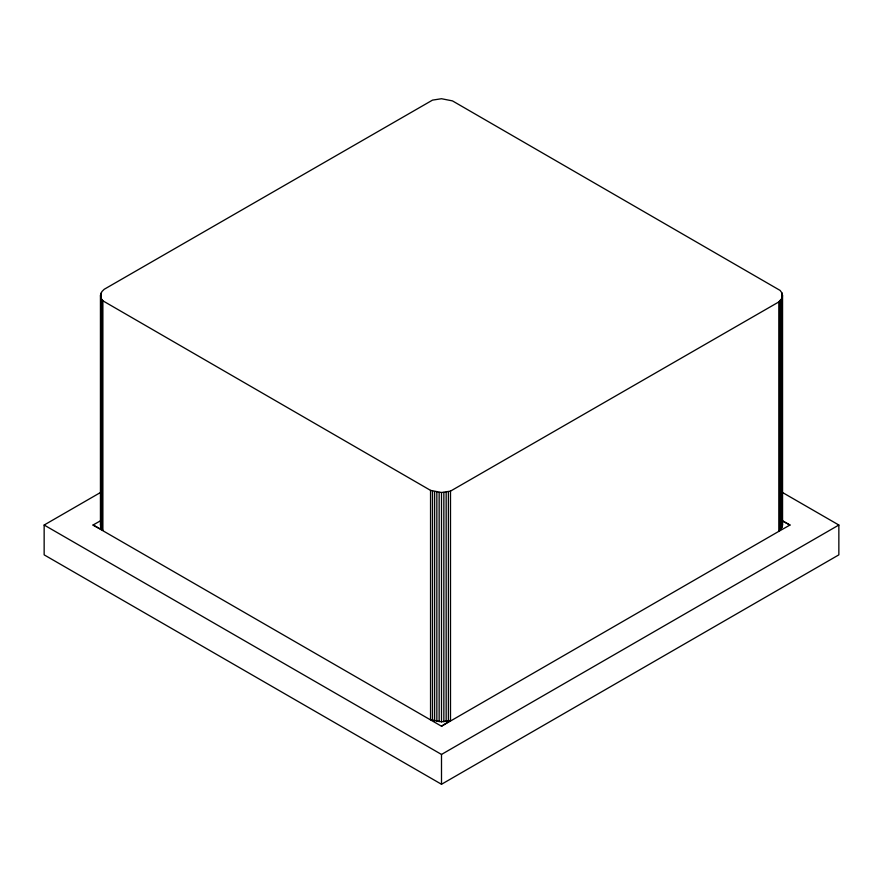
<?xml version="1.0" encoding="UTF-8"?>
<svg xmlns="http://www.w3.org/2000/svg" width="883" height="883" viewBox="0 0 883 883"><rect width="100%" height="100%" fill="white"/><g stroke="black" fill="none" stroke-linecap="round" stroke-linejoin="round"><path stroke-width="1.32" d="M100.474 295.628L101.081 298.311L102.881 300.816L102.881 530.23L101.081 527.725L100.474 525.032L100.474 295.628L101.843 291.655L104.183 289.304L432.504 100.121L441.5 98.73L452.449 100.883L780.119 290.43L781.919 292.935L782.526 295.628L782.526 525.032L781.157 529.005L778.817 531.356L441.5 726.223L93.024 525.032L100.839 520.606M100.474 525.032L101.081 522.35M782.526 295.628L781.919 298.311L778.817 301.942L450.496 491.125L441.5 492.515L430.551 490.374L102.881 300.816M441.5 726.223L450.496 720.44L450.496 491.125M781.576 491.963L838.85 525.032L838.85 554.855L441.5 784.27L44.15 554.855L44.15 525.032L101.424 491.963M44.15 525.032L441.5 754.446L838.85 525.032M781.632 520.219L789.976 525.032L778.817 531.356L778.817 301.942M430.551 490.374L430.551 719.689L441.5 721.83L450.496 720.44M782.305 521.003L789.976 525.032M93.024 525.032L102.881 530.23M781.919 522.35L782.526 525.032M782.371 294.271L782.371 526.389M781.919 292.935L781.919 527.725M781.157 299.602L781.157 529.005M780.119 300.816L780.119 530.23M448.376 491.721L448.376 721.047M446.158 492.162L446.158 721.477M443.851 492.427L443.851 721.742M441.5 492.515L441.5 721.83M441.5 754.446L441.5 784.27M439.149 492.427L439.149 721.742M436.842 492.162L436.842 721.477M434.624 491.721L434.624 721.047M432.504 491.125L432.504 720.44M101.843 299.602L101.843 529.005M101.081 292.935L101.081 527.725M100.629 294.271L100.629 526.389"/></g></svg>
